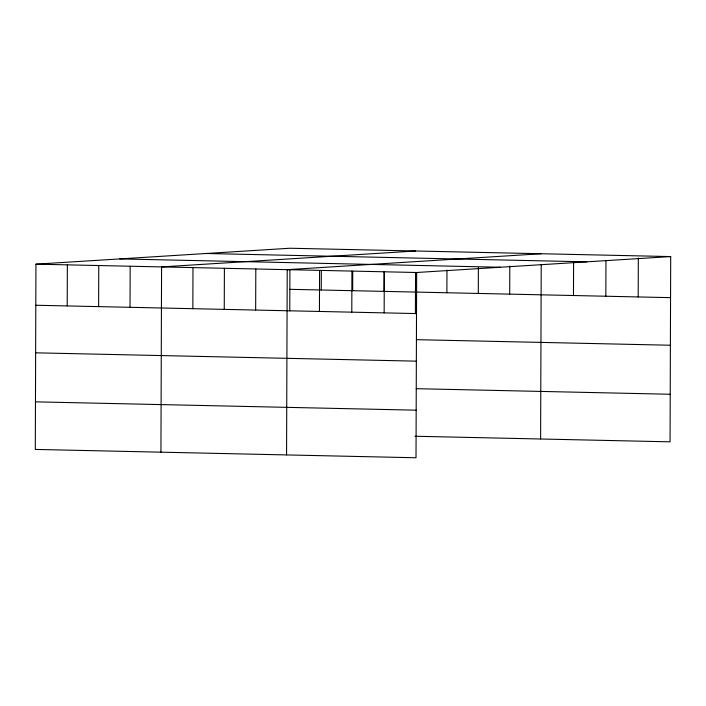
<?xml version="1.0" encoding="UTF-8"?>
<svg xmlns="http://www.w3.org/2000/svg" width="706" height="706" viewBox="0 0 706 706"><rect width="100%" height="100%" fill="white"/><g stroke="black" fill="none" stroke-linecap="round" stroke-linejoin="round"><path stroke-width="1.06" d="M670.7 256.578L289.99 248.238L35.944 264.168L35.3 449.422L416.01 457.762L416.655 272.498L670.7 256.578L670.056 441.832L414.978 436.246M67.211 305.936L67.352 264.856M98.619 306.616L98.761 265.544M130.028 307.304L130.169 266.233M160.933 452.175L161.577 266.921L415.622 250.992M192.844 308.681L192.985 267.609M224.252 309.369L224.402 268.298M255.66 310.058L255.81 268.977M286.565 454.92L287.218 269.666L541.255 253.745M289.769 310.949L289.919 269.86M319.43 311.452L319.58 270.38M321.256 290.007L321.327 270.548M351.791 312.167L351.932 271.086M352.665 290.695L352.735 271.236M384.073 291.384L384.143 271.925M384.152 312.873L384.293 271.792M415.402 313.693L415.552 272.613M446.889 292.761L446.969 270.054M478.297 293.449L478.386 267.503M509.706 294.128L509.803 266.03M540.611 439L541.22 264.556M573.475 295.532L573.59 262.023M605.836 296.238L605.96 260.567M638.198 296.944L638.33 258.034M206.152 253.498L586.862 261.829M119.782 258.917L500.492 267.247M35.944 264.168L416.655 272.498M289.848 289.319L670.559 297.65M35.803 305.248L416.514 313.579M416.399 339.674L670.391 345.234M35.635 352.823L416.346 361.154M416.231 388.688L670.223 394.257M35.468 401.846L416.178 410.177"/></g></svg>
